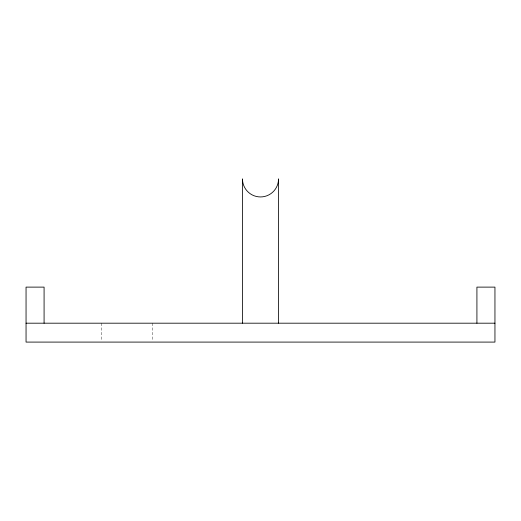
<?xml version="1.0" encoding="UTF-8"?>
<svg xmlns="http://www.w3.org/2000/svg" width="521" height="521" viewBox="0 0 521 521"><rect width="100%" height="100%" fill="white"/><g stroke="black" fill="none" stroke-linecap="round" stroke-linejoin="round"><path stroke-width="0.39" stroke-dasharray="2.6 1.95" d="M152.295 323.189L152.295 341.301M101.797 323.189L101.797 341.301"/><path stroke-width="0.78" d="M26.05 323.189L494.95 323.189M476.917 323.189L476.917 287.117L494.95 287.117L494.95 342.089L26.05 342.089L26.05 287.117L44.083 287.117L44.083 323.189M278.533 323.189L278.533 178.911A18.033 18.033 0 0 1 260.5 196.945A18.033 18.033 0 0 1 242.467 178.911L242.467 323.189"/></g></svg>
